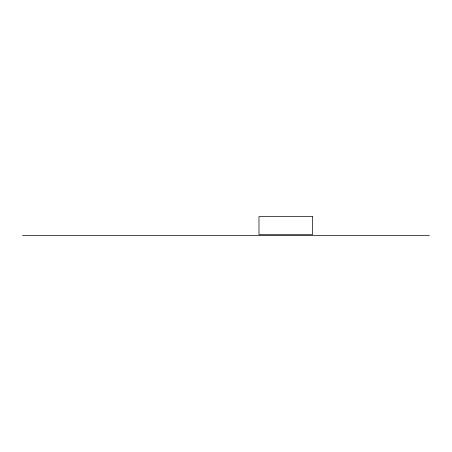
<?xml version="1.0" encoding="UTF-8"?>
<svg xmlns="http://www.w3.org/2000/svg" width="452" height="452" viewBox="0 0 452 452"><rect width="100%" height="100%" fill="white"/><g stroke="black" fill="none" stroke-linecap="round" stroke-linejoin="round"><path stroke-width="0.68" d="M22.6 235.362L429.4 235.362M312.462 216.638L258.979 216.638L258.979 234.69L312.462 234.69L312.462 216.638"/></g></svg>
